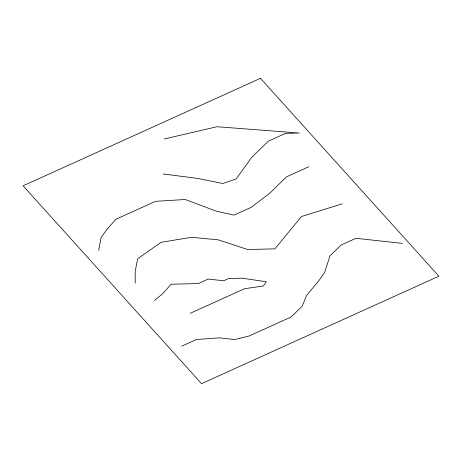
<?xml version="1.0" encoding="UTF-8"?>
<svg xmlns="http://www.w3.org/2000/svg" width="462" height="462" viewBox="0 0 462 462"><rect width="100%" height="100%" fill="white"/><g stroke="black" fill="none" stroke-linecap="round" stroke-linejoin="round"><path stroke-width="0.69" d="M98.654 250.277L101.114 237.56L107.288 228.956L115.933 219.236L155.492 201.328L185.181 199.497L216.747 211.33L234.072 215.096L251.38 207.259L269.912 193.064L286.59 176.807L308.841 166.73M154.4 300.514L162.433 293.971L171.079 284.251L198.29 283.541L208.183 279.065L223.648 280.769L228.592 278.528L242.203 278.176L266.331 281.768L263.248 286.065L244.693 288.658L190.292 313.288M181.682 346.211L196.517 339.495L219.404 337.843L234.869 339.547L249.093 336.013L291.124 316.984L302.24 306.144L306.554 295.484L318.289 281.462L324.463 272.863L330.007 255.838L341.123 244.999L355.959 238.282L402.356 243.399M342.302 203.829L301.495 216.499L274.942 248.839L247.73 249.549L218.024 239.778L191.424 237.306L161.123 242.319L137.636 258.755L135.181 271.477L135.199 283.079M164.276 138.981L216.903 126.732L299.18 133.021L285.574 133.374L268.266 141.21L251.588 157.473L236.157 178.967L222.834 183.506L197.418 178.384L163.202 173.966M260.47 78.332L23.1 185.799L201.53 383.668L438.9 276.201L260.47 78.332"/></g></svg>
